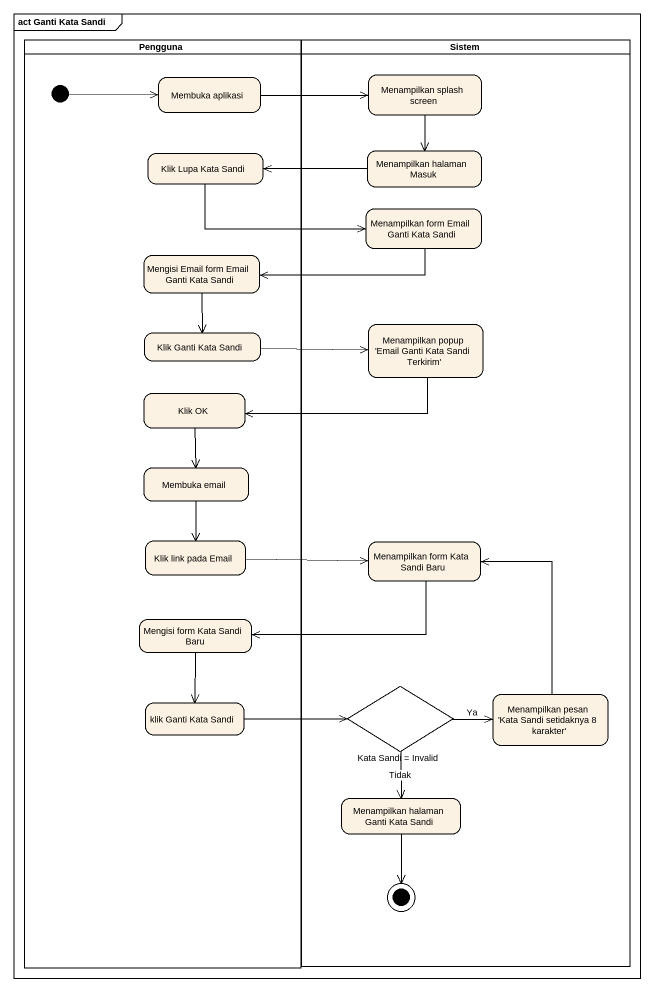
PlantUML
@startuml
mainframe act Ganti Kata Sandi
hide empty description
state Pengguna <<partition>> {
  state "Membuka aplikasi" as Membuka_aplikasi
  state "Klik Lupa Kata Sandi" as Klik_Lupa_Kata_Sandi
  state "Mengisi Email form Email Ganti Kata Sandi" as Mengisi_Email_form_Email
  state "Klik Ganti Kata Sandi" as Klik_Ganti_Kata_Sandi
  state "Klik OK" as Klik_OK
  state "Membuka email" as Membuka_email
  state "Klik link pada Email" as Klik_link_pada_Email
  state "Mengisi form Kata Sandi Baru" as Mengisi_form_Kata_Sandi_Baru
  state "klik Ganti Kata Sandi" as klik_Ganti_Kata_Sandi
  [*] -right-> Membuka_aplikasi
}
state Sistem <<partition>> {
  state "Menampilkan splash screen" as Menampilkan_splash_screen
  state "Menampilkan halaman Masuk" as Menampilkan_halaman_Masuk
  state "Menampilkan form Email Ganti Kata Sandi" as Menampilkan_form_Email
  state "Menampilkan popup 'Email Ganti Kata Sandi Terkirim'" as Menampilkan_popup_Email
  state "Menampilkan form Kata Sandi Baru" as Menampilkan_form_Kata_Sandi
  state "Kata Sandi = Invalid" as Kata_Sandi_Invalid <<choice>>
  state "Menampilkan pesan 'Kata Sandi setidaknya 8 karakter'" as Menampilkan_pesan_Kata
  state "Menampilkan halaman Ganti Kata Sandi" as Menampilkan_halaman_Ganti
  Menampilkan_halaman_Ganti --> [*]
}
Menampilkan_splash_screen --> Menampilkan_halaman_Masuk
Membuka_aplikasi -right-> Menampilkan_splash_screen
Klik_Lupa_Kata_Sandi -right-> Menampilkan_form_Email
Menampilkan_halaman_Masuk -left-> Klik_Lupa_Kata_Sandi
Menampilkan_form_Email -left-> Mengisi_Email_form_Email
Mengisi_Email_form_Email --> Klik_Ganti_Kata_Sandi
Klik_Ganti_Kata_Sandi -right-> Menampilkan_popup_Email
Menampilkan_popup_Email -left-> Klik_OK
Klik_OK --> Membuka_email
Membuka_email --> Klik_link_pada_Email
Klik_link_pada_Email -right-> Menampilkan_form_Kata_Sandi
Menampilkan_form_Kata_Sandi -left-> Mengisi_form_Kata_Sandi_Baru
Mengisi_form_Kata_Sandi_Baru --> klik_Ganti_Kata_Sandi
Kata_Sandi_Invalid -right-> Menampilkan_pesan_Kata : Ya
Kata_Sandi_Invalid --> Menampilkan_halaman_Ganti : Tidak
Menampilkan_pesan_Kata -up-> Menampilkan_form_Kata_Sandi
klik_Ganti_Kata_Sandi -right-> Kata_Sandi_Invalid
@enduml
